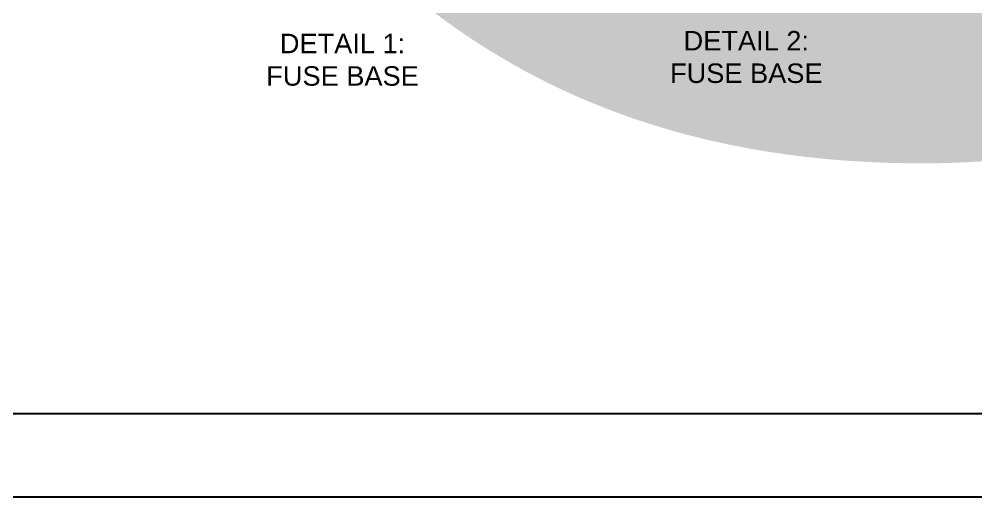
# Model space of a CAD drawing. Header units: feet. Extents: x -327 to 55127, y -2634 to 4121.
# Drawn here: x 53.74 to 102.91, y 6.6 to 31.11 of the extents above; entities that cross this region are included whole.
import ezdxf
from ezdxf.enums import TextEntityAlignment as Align

# ---------------------------------------------------------------- set-up
doc = ezdxf.new("R2018")
doc.units = ezdxf.units.FT
doc.header["$MEASUREMENT"] = 0
for name, color, linetype in [('G-ANNO-TEXT', 1, 'Continuous'), ('G-TEXT', 7, 'Continuous'), ('XREF', 7, 'Continuous')]:
    doc.layers.add(name, color=color, linetype=linetype)
doc.styles.add('NEI-A', font='arial.ttf')
doc.styles.get("Standard").update_dxf_attribs({"font": 'arial.ttf'})

# ---------------------------------------------------------------- blocks, each defined once
blk = doc.blocks.new('sub-title')
at = {"color": 153, "lineweight": 30, "flags": 106}
blk.add_attdef('SUB_TITLE', text='', height=0.1875, dxfattribs=at).set_placement((0, 0.1875), align=Align.MIDDLE_CENTER)
blk = doc.blocks.new('*U38')
at = {"layer": 'Defpoints'}
blk.add_lwpolyline([(0, 23.0106), (26.9091, 23.0106), (26.9091, 0), (0, 0)], close=True, dxfattribs=at)

msp = doc.modelspace()

# ---------------------------------------------------------------- block references
at = {"layer": 'Defpoints', "xscale": 8, "yscale": 8, "zscale": 8}
msp.add_blockref('*U38', (9.153, 10.856), dxfattribs=at)
at = {"layer": 'G-TEXT'}
ref = msp.add_blockref('sub-title', (-251.219, 104.638), dxfattribs=dict(at, xscale=5.485316049832718, yscale=5.485316049832718, zscale=5.485316049832718))
lines = msp.add_mtext('{\\LTYPICAL 54-MODULE SHORT TRACKER  WIRING DETAIL}', dxfattribs={"layer": 'G-ANNO-TEXT', "insert": (-221.258, 117.134), "char_height": 92.11239, "attachment_point": 1})
ref.add_attrib('SUB_TITLE', '', (-221.258, 117.134), dxfattribs={"flags": 104}).embed_mtext(lines)

# ---------------------------------------------------------------- texts
at = {"layer": 'XREF', "char_height": 1, "attachment_point": 2, "style": 'NEI-A'}
for s, insert in [('DETAIL 2:\\PFUSE BASE', (91.112, 30.507)), ('DETAIL 1:\\PFUSE BASE', (70.363, 30.366))]:
    msp.add_mtext_dynamic_manual_height_columns(s, width=7.70369, gutter_width=0.547, heights=[0], dxfattribs=dict(at, insert=insert))

doc.saveas('drawing.dxf')
